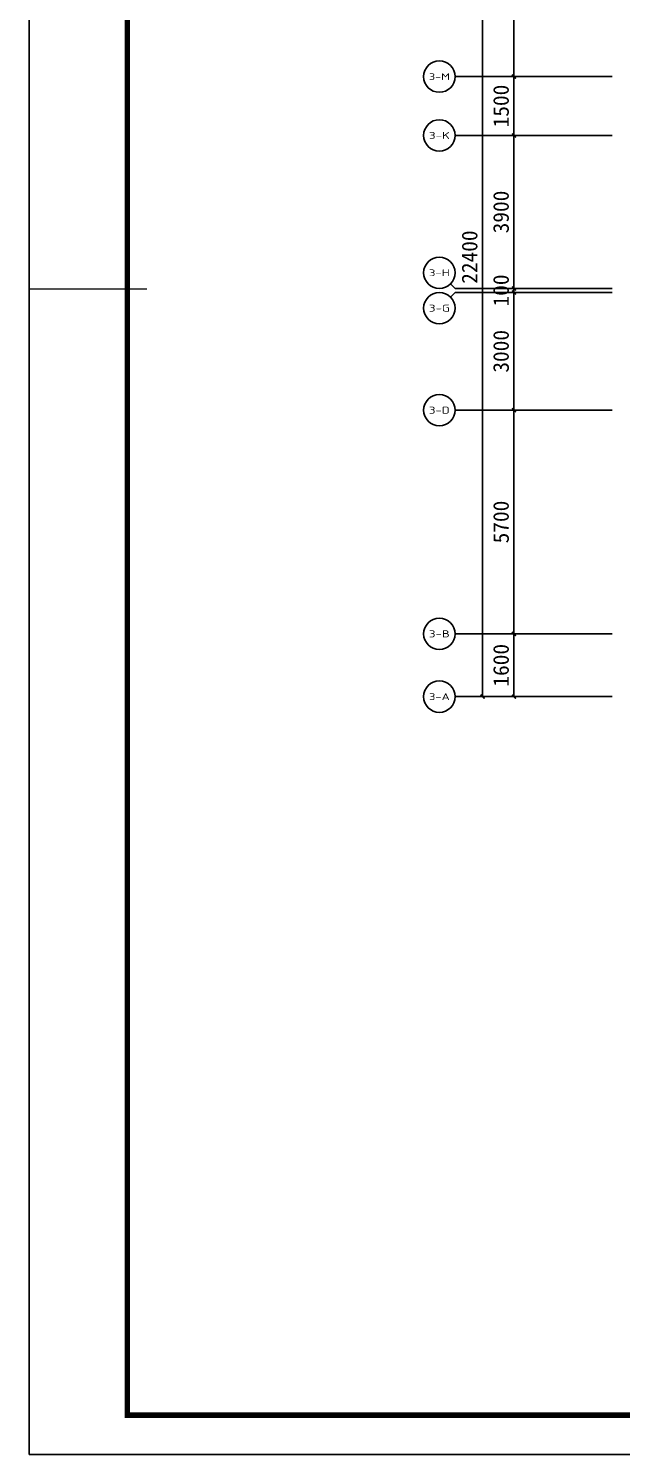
# Model space of a CAD drawing. Extents: x 2378699 to 2462834, y 1041771 to 1211756.
# Drawn here: x 2378699 to 2393799, y 1041788 to 1078124 of the extents above; entities that cross this region are included whole.
import ezdxf
from ezdxf.enums import TextEntityAlignment as Align

# ---------------------------------------------------------------- set-up
doc = ezdxf.new("R2010")
doc.units = 0
doc.header["$LTSCALE"] = 1000
doc.layers.get('0').update_dxf_attribs({"linetype": 'CONTINUOUS'})
doc.layers.get('Defpoints').update_dxf_attribs({"color": 6, "linetype": 'CONTINUOUS'})
for name, color, linetype in [('AXIS', 3, 'CONTINUOUS'), ('AXIS_TEXT', 7, 'CONTINUOUS'), ('LABEL_FIXBOX_PM', 7, 'CONTINUOUS'), ('LABEL_TXT_PM', 1, 'CONTINUOUS')]:
    doc.layers.add(name, color=color, linetype=linetype)
doc.styles.add('_TCH_AXIS', font='tssdeng.shx', dxfattribs={"width": 0.7, "bigfont": 'tssdchn.shx'})
doc.styles.add('COMPLEX', font='COMPLEX')
doc.styles.add('LABEL_TXT_PM', font='pm_njadri_romans1.shx', dxfattribs={"width": 0.7, "bigfont": 'pm_njadri_hztxt.shx'})
doc.styles.add('黑体', font='simhei.ttf')
doc.dimstyles.new('_TCH_ARCH&&100', dxfattribs={"dimtxt": 400, "dimasz": 100, "dimexe": 250, "dimexo": 300, "dimgap": 126.25, "dimtad": 1, "dimdec": 0, "dimdsep": 46, "dimtxsty": '黑体', "dimblk": 'ARCHTICK', "dimcen": 0.09, "dimclrt": 7, "dimazin": 2, "dimtfac": 1, "dimtdec": 0, "dimtix": 1, "dimtmove": 2, "dimatfit": 3, "dimldrblk": 'ARCHTICK', "dimfxl": 0, "dimtolj": 1, "dimtzin": 0, "dimarcsym": 0})

# ---------------------------------------------------------------- blocks, each defined once
blk = doc.blocks.new('PMSheet_A1_20150113_5-3892016032414355901')
at = {"layer": 'LABEL_FIXBOX_PM'}
blk.add_lwpolyline([(0, 594), (841, 594), (841, 0), (0, 0)], close=True, dxfattribs=at)
at = {"layer": 'LABEL_FIXBOX_PM', "const_width": 1.4}
blk.add_lwpolyline([(831, 584), (25, 584), (25, 10), (831, 10)], close=True, dxfattribs=at)
at = {"layer": 'LABEL_FIXBOX_PM', "const_width": 0.35}
blk.add_lwpolyline([(0, 297), (30, 297)], dxfattribs=at)
at = {"layer": 'LABEL_TXT_PM', "style": 'LABEL_TXT_PM'}
for tag, height, width, p in [('修改图应说明理由', 4.5, 0.7, (788.35, 468.8)), ('出图章签名', 4.5, 0.7, (759.46, 338.09)), ('建设单位_U01', 4.5, 0.7, (800.9, 212.14)), ('建设单位', 4.5, 0.7, (800.9, 210.2)), ('建设单位_D01', 4.5, 0.7, (800.9, 207.4)), ('项目名称_U01', 4.5, 0.7, (800.9, 200.42)), ('项目名称_D01', 4.5, 0.7, (800.9, 195.3)), ('项目名称', 4.5, 0.7, (800.9, 198.19)), ('设计编号', 4.5, 0.6, (780.76, 187.9)), ('分项号', 4.5, 0.6, (820.26, 188)), ('项目经理', 4.5, 0.7, (780.26, 172)), ('项目经理签名', 4.5, 0.7, (810.18, 172.26)), ('审定', 4.5, 0.7, (780.26, 163.9)), ('审定签名', 4.5, 0.7, (810.18, 164.16)), ('审核', 4.5, 0.7, (780.26, 156)), ('审核签名', 4.5, 0.7, (810.18, 156.26)), ('项目负责', 4.5, 0.7, (780.26, 148)), ('项目负责签名', 4.5, 0.7, (810.18, 148.26)), ('专业负责', 4.5, 0.7, (780.26, 140)), ('专业负责签名', 4.5, 0.7, (810.18, 140.26)), ('校对', 4.5, 0.7, (780.26, 131.9)), ('校对签名', 4.5, 0.7, (810.18, 132.16)), ('设计', 4.5, 0.7, (780.26, 124)), ('设计签名', 4.5, 0.7, (810.18, 124.26)), ('绘制', 4.5, 0.7, (780.26, 115.9)), ('绘制签名', 4.5, 0.7, (810.18, 116.16)), ('方案_01', 4.5, 0.7, (780.26, 95.9)), ('方案_01签名', 4.5, 0.7, (810.18, 96.16)), ('方案_02', 4.5, 0.7, (780.26, 87.9)), ('方案_02签名', 4.5, 0.7, (810.18, 88.16)), ('方案_03', 4.5, 0.7, (780.29, 79.9)), ('方案_03签名', 4.5, 0.7, (810.2, 80.16)), ('方案_04', 4.5, 0.7, (780.26, 71.9)), ('方案_04签名', 4.5, 0.7, (810.18, 72.16)), ('图名_U02', 4.5, 0.7, (790.5, 60.2)), ('图名_U01', 4.5, 0.7, (790.5, 54.2)), ('图名', 4.5, 0.7, (790.5, 47.96)), ('图名_D01', 4.5, 0.7, (790.5, 42.4)), ('图名_D02', 4.5, 0.7, (790.5, 37)), ('图号', 3.5, 0.7, (760.97, 20.95)), ('图档号', 3.5, 0.7, (781.1, 20.95)), ('日期', 3.5, 0.7, (801.07, 20.95)), ('版本号', 3.5, 0.7, (820.27, 20.95))]:
    blk.add_attdef(tag, text='', height=height, dxfattribs=dict(at, width=width)).set_placement(p, align=Align.CENTER)
blk = doc.blocks.new('_ArchTick')
at = {"color": 0, "linetype": 'ByBlock', "const_width": 0.4}
blk.add_lwpolyline([(-0.5, -0.5), (0.5, 0.5)], dxfattribs=at)
blk = doc.blocks.new('*D115')
at = {"layer": 'AXIS', "color": 0, "lineweight": -2}
for p, q in [((2393261, 1062699), (2390811, 1062699)), ((2391061, 1061099), (2391061, 1062699)), ((2393261, 1061099), (2390811, 1061099))]:
    blk.add_line(p, q, dxfattribs=at)
at = {"layer": 'Defpoints', "color": 0}
for p in [(2391061, 1062699), (2393561, 1062699), (2393561, 1061099)]:
    blk.add_point(p, dxfattribs=at)
at = {"layer": 'AXIS', "color": 0, "lineweight": -2, "xscale": 100, "yscale": 100, "zscale": 100}
for p, rotation in [((2391061, 1062699), 90), ((2391061, 1061099), 270)]:
    blk.add_blockref('_ArchTick', p, dxfattribs=dict(at, rotation=rotation))
at = {"layer": 'AXIS', "color": 7, "insert": (2390733, 1061899), "char_height": 400, "attachment_point": 5, "rotation": 90, "style": '黑体'}
blk.add_mtext('\\A1;1600', dxfattribs=at)
blk = doc.blocks.new('*D116')
at = {"layer": 'AXIS', "color": 0, "lineweight": -2}
for p, q in [((2393261, 1068399), (2390811, 1068399)), ((2391061, 1062699), (2391061, 1068399)), ((2393261, 1062699), (2390811, 1062699))]:
    blk.add_line(p, q, dxfattribs=at)
at = {"layer": 'Defpoints', "color": 0}
for p in [(2391061, 1068399), (2393561, 1068399), (2393561, 1062699)]:
    blk.add_point(p, dxfattribs=at)
at = {"layer": 'AXIS', "color": 0, "lineweight": -2, "xscale": 100, "yscale": 100, "zscale": 100}
for p, rotation in [((2391061, 1068399), 90), ((2391061, 1062699), 270)]:
    blk.add_blockref('_ArchTick', p, dxfattribs=dict(at, rotation=rotation))
at = {"layer": 'AXIS', "color": 7, "insert": (2390733, 1065549), "char_height": 400, "attachment_point": 5, "rotation": 90, "style": '黑体'}
blk.add_mtext('\\A1;5700', dxfattribs=at)
blk = doc.blocks.new('*D117')
at = {"layer": 'AXIS', "color": 0, "lineweight": -2}
for p, q in [((2393261, 1071399), (2390811, 1071399)), ((2391061, 1068399), (2391061, 1071399)), ((2393261, 1068399), (2390811, 1068399))]:
    blk.add_line(p, q, dxfattribs=at)
at = {"layer": 'Defpoints', "color": 0}
for p in [(2391061, 1071399), (2393561, 1071399), (2393561, 1068399)]:
    blk.add_point(p, dxfattribs=at)
at = {"layer": 'AXIS', "color": 0, "lineweight": -2, "xscale": 100, "yscale": 100, "zscale": 100}
for p, rotation in [((2391061, 1071399), 90), ((2391061, 1068399), 270)]:
    blk.add_blockref('_ArchTick', p, dxfattribs=dict(at, rotation=rotation))
at = {"layer": 'AXIS', "color": 7, "insert": (2390733, 1069899), "char_height": 400, "attachment_point": 5, "rotation": 90, "style": '黑体'}
blk.add_mtext('\\A1;3000', dxfattribs=at)
blk = doc.blocks.new('*D118')
at = {"layer": 'AXIS', "color": 0, "lineweight": -2}
for p, q in [((2391061, 1071499), (2391061, 1071599)), ((2393261, 1071499), (2390811, 1071499)), ((2393261, 1071399), (2390811, 1071399)), ((2391061, 1071399), (2391061, 1071499)), ((2391061, 1071399), (2391061, 1071299))]:
    blk.add_line(p, q, dxfattribs=at)
at = {"layer": 'Defpoints', "color": 0}
for p in [(2391061, 1071499), (2393561, 1071499), (2393561, 1071399)]:
    blk.add_point(p, dxfattribs=at)
at = {"layer": 'AXIS', "color": 0, "lineweight": -2, "xscale": 100, "yscale": 100, "zscale": 100}
for p, rotation in [((2391061, 1071499), 270), ((2391061, 1071399), 90)]:
    blk.add_blockref('_ArchTick', p, dxfattribs=dict(at, rotation=rotation))
at = {"layer": 'AXIS', "color": 7, "insert": (2390733, 1071449), "char_height": 400, "attachment_point": 5, "rotation": 90, "style": '黑体'}
blk.add_mtext('\\A1;100', dxfattribs=at)
blk = doc.blocks.new('*D119')
at = {"layer": 'AXIS', "color": 0, "lineweight": -2}
for p, q in [((2393261, 1075399), (2390811, 1075399)), ((2391061, 1071499), (2391061, 1075399)), ((2393261, 1071499), (2390811, 1071499))]:
    blk.add_line(p, q, dxfattribs=at)
at = {"layer": 'Defpoints', "color": 0}
for p in [(2391061, 1075399), (2393561, 1075399), (2393561, 1071499)]:
    blk.add_point(p, dxfattribs=at)
at = {"layer": 'AXIS', "color": 0, "lineweight": -2, "xscale": 100, "yscale": 100, "zscale": 100}
for p, rotation in [((2391061, 1075399), 90), ((2391061, 1071499), 270)]:
    blk.add_blockref('_ArchTick', p, dxfattribs=dict(at, rotation=rotation))
at = {"layer": 'AXIS', "color": 7, "insert": (2390733, 1073449), "char_height": 400, "attachment_point": 5, "rotation": 90, "style": '黑体'}
blk.add_mtext('\\A1;3900', dxfattribs=at)
blk = doc.blocks.new('*D120')
at = {"layer": 'AXIS', "color": 0, "lineweight": -2}
for p, q in [((2393261, 1076899), (2390811, 1076899)), ((2391061, 1075399), (2391061, 1076899)), ((2393261, 1075399), (2390811, 1075399))]:
    blk.add_line(p, q, dxfattribs=at)
at = {"layer": 'Defpoints', "color": 0}
for p in [(2391061, 1076899), (2393561, 1076899), (2393561, 1075399)]:
    blk.add_point(p, dxfattribs=at)
at = {"layer": 'AXIS', "color": 0, "lineweight": -2, "xscale": 100, "yscale": 100, "zscale": 100}
for p, rotation in [((2391061, 1076899), 90), ((2391061, 1075399), 270)]:
    blk.add_blockref('_ArchTick', p, dxfattribs=dict(at, rotation=rotation))
at = {"layer": 'AXIS', "color": 7, "insert": (2390733, 1076149), "char_height": 400, "attachment_point": 5, "rotation": 90, "style": '黑体'}
blk.add_mtext('\\A1;1500', dxfattribs=at)
blk = doc.blocks.new('*D121')
at = {"layer": 'AXIS', "color": 0, "lineweight": -2}
for p, q in [((2393261, 1081699), (2390811, 1081699)), ((2391061, 1076899), (2391061, 1081699)), ((2393261, 1076899), (2390811, 1076899))]:
    blk.add_line(p, q, dxfattribs=at)
at = {"layer": 'Defpoints', "color": 0}
for p in [(2391061, 1081699), (2393561, 1081699), (2393561, 1076899)]:
    blk.add_point(p, dxfattribs=at)
at = {"layer": 'AXIS', "color": 0, "lineweight": -2, "xscale": 100, "yscale": 100, "zscale": 100}
for p, rotation in [((2391061, 1081699), 90), ((2391061, 1076899), 270)]:
    blk.add_blockref('_ArchTick', p, dxfattribs=dict(at, rotation=rotation))
at = {"layer": 'AXIS', "color": 7, "insert": (2390733, 1079299), "char_height": 400, "attachment_point": 5, "rotation": 90, "style": '黑体'}
blk.add_mtext('\\A1;4800', dxfattribs=at)
blk = doc.blocks.new('*D123')
at = {"layer": 'AXIS', "color": 0, "lineweight": -2}
for p, q in [((2393261, 1083499), (2390011, 1083499)), ((2390261, 1061099), (2390261, 1083499)), ((2393261, 1061099), (2390011, 1061099))]:
    blk.add_line(p, q, dxfattribs=at)
at = {"layer": 'Defpoints', "color": 0}
for p in [(2390261, 1083499), (2393561, 1083499), (2393561, 1061099)]:
    blk.add_point(p, dxfattribs=at)
at = {"layer": 'AXIS', "color": 0, "lineweight": -2, "xscale": 100, "yscale": 100, "zscale": 100}
for p, rotation in [((2390261, 1083499), 90), ((2390261, 1061099), 270)]:
    blk.add_blockref('_ArchTick', p, dxfattribs=dict(at, rotation=rotation))
at = {"layer": 'AXIS', "color": 7, "insert": (2389933, 1072299), "char_height": 400, "attachment_point": 5, "rotation": 90, "style": '黑体'}
blk.add_mtext('\\A1;22400', dxfattribs=at)
blk = doc.blocks.new('_AXISO')
blk.add_circle((0, 0), 0.5)
at = {"layer": 'AXIS_TEXT', "style": 'COMPLEX', "width": 1.041667}
blk.add_attdef('A', text='', height=0.56, dxfattribs=at).set_placement((-0.25, -0.28), (0.25, -0.28), align=Align.FIT)

msp = doc.modelspace()

# ---------------------------------------------------------------- linework, layer by layer
at = {"layer": 'AXIS'}
for p, q in [((2393561.1, 1076899.3), (2389561.1, 1076899.3)), ((2393561.1, 1075399.3), (2389561.1, 1075399.3)), ((2389444, 1071616.5), (2389561.1, 1071499.3)), ((2389444, 1071282.2), (2389561.1, 1071399.3)), ((2393561.1, 1071499.3), (2389561.1, 1071499.3)), ((2393561.1, 1071399.3), (2389561.1, 1071399.3)), ((2393561.1, 1068399.3), (2389561.1, 1068399.3)), ((2393561.1, 1062699.3), (2389561.1, 1062699.3)), ((2393561.1, 1061099.3), (2389561.1, 1061099.3))]:
    msp.add_line(p, q, dxfattribs=at)

# ---------------------------------------------------------------- block references
at = {"xscale": 100, "yscale": 100, "zscale": 100}
msp.add_blockref('PMSheet_A1_20150113_5-3892016032414355901', (2378716.3, 1041788.3), dxfattribs=at)
at = {"layer": 'AXIS'}
ref = msp.add_blockref('_AXISO', (2389161.1, 1076899.3), dxfattribs=dict(at, xscale=800, yscale=800, zscale=800))
ref.add_attrib('A', '3-M', dxfattribs={"layer": 'AXIS_TEXT', "height": 169.79, "style": '_TCH_AXIS', "width": 1.317972}).set_placement((2388894.3, 1076814.4), (2389427.9, 1076814.4), align=Align.FIT)
ref = msp.add_blockref('_AXISO', (2389161.1, 1075399.3), dxfattribs=dict(at, xscale=800, yscale=800, zscale=800))
ref.add_attrib('A', '3-K', dxfattribs={"layer": 'AXIS_TEXT', "height": 174.59, "style": '_TCH_AXIS', "width": 1.320635}).set_placement((2388895.1, 1075312), (2389427.2, 1075312), align=Align.FIT)
ref = msp.add_blockref('_AXISO', (2389161.1, 1071899.3), dxfattribs=dict(at, xscale=800, yscale=800, zscale=800))
ref.add_attrib('A', '3-H', dxfattribs={"layer": 'AXIS_TEXT', "height": 172.16, "style": '_TCH_AXIS', "width": 1.34127}).set_placement((2388894.7, 1071813.3), (2389427.6, 1071813.3), align=Align.FIT)
ref = msp.add_blockref('_AXISO', (2389161.1, 1070999.3), dxfattribs=dict(at, xscale=800, yscale=800, zscale=800))
ref.add_attrib('A', '3-G', dxfattribs={"layer": 'AXIS_TEXT', "height": 177.09, "style": '_TCH_AXIS', "width": 1.278689}).set_placement((2388895.5, 1070910.8), (2389426.8, 1070910.8), align=Align.FIT)
ref = msp.add_blockref('_AXISO', (2389161.1, 1068399.3), dxfattribs=dict(at, xscale=800, yscale=800, zscale=800))
ref.add_attrib('A', '3-D', dxfattribs={"layer": 'AXIS_TEXT', "height": 179.65, "style": '_TCH_AXIS', "width": 1.279365}).set_placement((2388895.9, 1068309.5), (2389426.3, 1068309.5), align=Align.FIT)
ref = msp.add_blockref('_AXISO', (2389161.1, 1062699.3), dxfattribs=dict(at, xscale=800, yscale=800, zscale=800))
ref.add_attrib('A', '3-B', dxfattribs={"layer": 'AXIS_TEXT', "height": 179.65, "style": '_TCH_AXIS', "width": 1.279365}).set_placement((2388895.9, 1062609.5), (2389426.3, 1062609.5), align=Align.FIT)
ref = msp.add_blockref('_AXISO', (2389161.1, 1061099.3), dxfattribs=dict(at, xscale=800, yscale=800, zscale=800))
ref.add_attrib('A', '3-A', dxfattribs={"layer": 'AXIS_TEXT', "height": 177.09, "style": '_TCH_AXIS', "width": 1.258065}).set_placement((2388895.5, 1061010.8), (2389426.8, 1061010.8), align=Align.FIT)

# ---------------------------------------------------------------- dimensions: what is measured, and where the dimension line sits
for p1, p2, distance, picture, middle in [((2393561.1, 1061099.3), (2393561.1, 1083499.3), 3300, '*D123', (2389932.6, 1072299.3)), ((2393561.1, 1076899.3), (2393561.1, 1081699.3), 2500, '*D121', (2390732.6, 1079299.3)), ((2393561.1, 1075399.3), (2393561.1, 1076899.3), 2500, '*D120', (2390732.6, 1076149.3)), ((2393561.1, 1071499.3), (2393561.1, 1075399.3), 2500, '*D119', (2390732.6, 1073449.3)), ((2393561.1, 1071399.3), (2393561.1, 1071499.3), 2500, '*D118', (2390732.6, 1071449.3)), ((2393561.1, 1068399.3), (2393561.1, 1071399.3), 2500, '*D117', (2390732.6, 1069899.3)), ((2393561.1, 1062699.3), (2393561.1, 1068399.3), 2500, '*D116', (2390732.6, 1065549.3)), ((2393561.1, 1061099.3), (2393561.1, 1062699.3), 2500, '*D115', (2390732.6, 1061899.3))]:
    dim = msp.add_aligned_dim(p1=p1, p2=p2, distance=distance, dimstyle='_TCH_ARCH&&100', dxfattribs=at)
    dim.commit()
    dim.dimension.update_dxf_attribs({"geometry": picture, "text_midpoint": middle})

doc.saveas('drawing.dxf')
